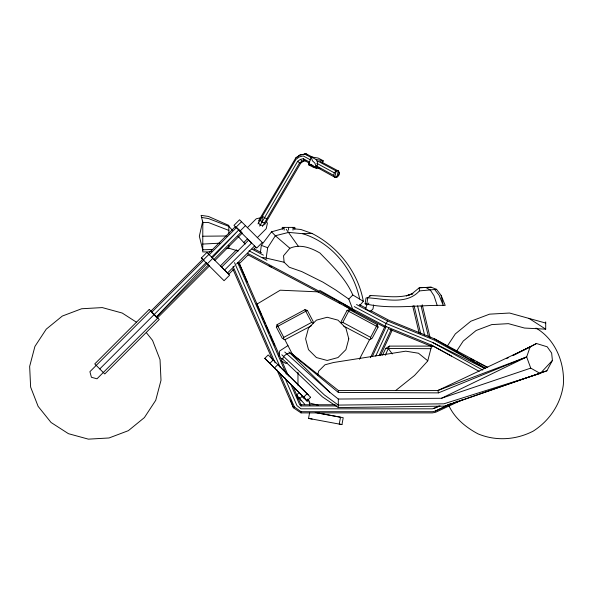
<?xml version="1.0" encoding="UTF-8"?>
<svg xmlns="http://www.w3.org/2000/svg" width="593" height="593" viewBox="0 0 593 593"><rect width="100%" height="100%" fill="white"/><g stroke="black" fill="none" stroke-linecap="round" stroke-linejoin="round"><path stroke-width="0.89" d="M228.839 234.109L228.839 225.414L208.395 216.423L201.109 215.37L202.806 222.494L202.754 251.906L208.395 251.906L211.827 251.061M281.208 358.283L282.691 359.091L322.444 396.887L338.299 407.584L444.861 406.123L546.924 370.788L552.417 360.425L551.638 353.065L547.198 346.794L536.487 343.517L530.09 346.994L526.666 356.964L438.442 392.877L338.299 392.396L338.321 390.468L292.216 354.043L295.692 357.016M259.675 226.081L261.95 222.138L262.469 216.149L296.063 159.258L299.584 156.819L303.26 155.952L310.428 159.843M279.125 356.052L279.659 350.989L287.924 345.586M260.416 252.544L261.305 245.354L271.535 231.819L283.528 228.498M283.543 338.981L283.765 337.373L277.087 324.645L304.928 309.679L307.352 310.421L313.193 321.554L313.119 323.133L311.621 322.407L304.928 309.679M344.629 305.677L354.762 311.384L352.598 308.923L348.788 299.08L335.764 290.036L322.926 282.135L301.763 271.587L289.295 267.243L284.114 262.247L266.153 258.088L267.688 247.726L275.345 235.74L288.702 232.389L302.593 233.686L312.066 233.479C338.203 246.71 358.15 272.298 363.331 301.303L359.907 305.336M373.62 304.965L373.004 308.886L370.529 311.436L365.866 309.086L366.422 305.573L368.92 303.023M365.11 303.816L366.051 297.931L367.749 297.805C384.679 298.753 406.324 305.38 419.421 290.904L436.552 289.332L441.14 295.396L445.21 305.41C418.465 304.765 391.595 309.798 365.11 303.816L366.808 304.061L367.749 297.805L370.714 295.581C384.724 295.848 399.512 299.05 412.943 293.676L406.346 295.9L412.076 293.676L419.273 287.761L431.185 287.205L436.552 289.332M317.952 413.024L343.221 417.717L341.946 424.581L308.553 418.384L309.672 412.365M308.827 164.142L311.251 164.424L316.343 168.345L317.729 162.734L316.136 159.517L311.177 156.908L308.827 164.142L315.432 167.122M319.886 161.133L338.299 170.969L339.337 172.785L338.707 175.358L336.78 177.188L334.711 177.188L336.209 170.992L317.5 160.94M336.78 177.166L338.299 170.969L336.209 170.992L334.304 172.822L333.674 175.372L334.711 177.188L336.78 177.166L338.707 175.358L339.315 172.785L338.299 170.969M431.704 345.63L427.694 361.033L414.559 375.428L395.761 390.476M317.544 375.384L318.693 371.085L324.979 364.791L333.562 362.501L405.753 351.175L418.48 353.228L427.753 360.774M322.414 163.068L323.111 160.666L318.152 158.057L311.177 156.908L312.422 160.814L314.935 163.142L315.899 166.329L315.491 167.545M319.909 168.531L313.808 167.53L308.827 164.921L309.301 163.32M292.905 355.185L284.892 339.745L282.194 338.225L276.345 327.091L277.087 324.645M322.333 163.075L323.111 160.666L316.136 159.517M282.691 359.091L283.617 356.408L286.775 353.88L290.333 352.857L338.299 392.396M451.547 356.096L431.281 345.015L385.139 326.18L386.125 323.481L387.585 320.983L433.891 339.893L485.482 368.483M385.287 355.289L389.416 346.104L431.882 346.104M379.135 355.615L391.113 329.715M370.462 357.698L384.761 326.787M372.33 356.526L386.243 326.454M375.725 356.067L388.867 327.655M380.602 355.281L392.203 330.212M382.559 355.059L385.717 348.439L389.416 346.104M359.388 359.247L369.528 339.745L372.211 338.225L378.075 327.091L377.318 324.645L349.477 309.679L347.068 310.421L341.205 321.554L341.279 323.133L342.798 322.407L349.477 309.679M377.318 324.645L370.64 337.373L370.877 338.981M258.363 221.182L295.751 157.968L300.021 154.988L306.277 153.854L312.681 157.278M262.395 226.43L299.598 162.882L302.074 161.185L304.646 160.57L309.398 163.194M257.992 223.895L262.469 216.149L264.471 217.772L266.872 218.684M260.119 220.218L261.95 222.138L297.656 161.296L300.429 159.369L303.32 158.687L309.709 162.2M264.56 224.769L300.762 163.09L303.542 161.163L305.721 160.651M447.307 346.09L455.313 333.918L470.812 321.243L489.551 314.157L509.55 313.03L545.701 323.059M456.469 351.338L463.229 341.057L476.142 330.494L491.753 324.593L508.423 323.652L524.516 328.055L545.701 329.159L545.701 321.91M363.331 301.303L352.805 294.973C345.637 278.347 332.288 265.812 319.946 253.018C310.858 247.748 300.125 243.708 289.866 248.259L283.543 255.753L284.114 262.247M281.838 354.784L324.371 394.945L338.299 405.086L443.838 403.826L540.245 373.471L552.417 360.425M207.172 263.336L156.315 317.085L157.301 318.063L209.596 265.76M212.257 257.962L238.957 229.743L211.501 257.199M348.788 299.08L352.805 294.973M269.83 363.368L273.203 359.981M208.892 254.382L203.325 259.971L201.346 258.014L206.935 252.425L229.654 275.145L224.065 280.711L201.346 258.014M207.246 263.892L212.813 258.311M239.883 231.24L245.45 225.659M247.34 227.712L256.235 218.795L260.549 217.742M257.288 237.645L266.19 228.728L267.369 223.472L266.583 221.256M150.696 310.902L89.906 371.692L91.418 377.281L96.993 378.794L157.797 318.004M150.637 311.399L202.939 259.089M208.165 253.856L235.629 226.393M203.918 260.075L151.623 312.363L156.315 317.085L208.617 264.782M209.151 254.849L236.607 227.393L242.285 233.071L214.829 260.535M99.765 368.935L206.268 262.425M213.851 259.549L241.307 232.093M236.533 249.779L220.418 265.894L228.742 274.233L233.257 269.726M243.619 242.693L247.481 238.823M221.641 267.109L248.704 240.046L251.647 243.011L224.584 270.052M227.527 272.995L234.613 265.916M236.548 263.981L254.59 245.947M239.053 263.922L248.074 254.901M253.878 249.104L255.813 247.17M301.355 400.883L296.418 395.242L299.005 392.655L307.33 401.646M304.72 404.256L299.799 398.607L302.393 396.02M235.94 227.304L241.529 221.73M264.804 358.335L268.184 354.97L308.093 394.76L277.843 364.628L274.455 367.994L264.804 358.335L299.487 392.929M279.236 372.211L294.38 406.894L293.453 407.806L301.007 412.891L432.467 412.891L435.759 412.209L463.296 399.363M295.751 157.968L300.043 154.988L306.277 153.854L307.152 155.107M256.813 304.202L280.244 290.199L318.745 291.889M276.345 327.091L307.352 310.421M283.765 337.373L311.621 322.407M284.892 339.745L311.421 325.735M506.83 358.446L508.475 357.616M512.597 355.548L536.487 343.517M512.752 355.674L518.527 352.783M520.18 351.953L530.09 346.994L437.923 390.468L338.321 390.468M287.212 362.657L285.685 363.405L281.075 360.752M284.781 377.704L296.974 405.619L301.007 408.822L432.467 408.822L439.042 406.049M294.38 406.894L301.007 411.705L432.467 411.705L435.277 411.112L451.095 403.41M284.766 352.042L329.812 392.284L338.299 399.037L441.4 398.296L526.666 356.964L530.735 368.12L540.245 373.471M435.277 411.112L457.996 401.024M434.113 408.473L440.058 405.901M297.894 398.496L299.561 397.859M297.894 398.807L299.561 398.177M526.666 356.964L437.923 390.468L438.442 392.877M315.899 166.329L317.136 165.884M444.861 406.123L546.924 370.788M441.4 398.296L530.735 368.12M369.602 295.677L370.714 295.581M212.835 249.468L202.754 249.816M226.17 248.415L228.839 248.208L238.216 251.039M219.951 243.174L202.754 244.064M431.185 287.205L419.273 287.761L419.421 290.904M303.542 161.163L302.074 161.185L300.429 159.369M227.06 235.984L202.754 236.222M202.806 222.494L208.395 222.494L228.839 230.41M385.717 348.439L430.955 348.699M292.875 386.139L301.007 404.752L335.26 404.752M290.474 383.582L299.71 404.73L301.007 405.953L336.92 405.938M293.491 228.787L300.821 229.469L312.066 233.479M262.951 225.473L260.268 225.043L258.548 222.953M201.768 217.475L208.395 218.535L228.839 226.356L232.478 230.292M313.808 166.752L319.034 167.611M308.827 164.921L312.318 165.506M262.558 257.481L266.153 258.088M302.949 397.058L304.735 397.362M300.762 163.09L299.598 162.882L297.656 161.296M308.553 418.384L312.163 419.051M341.946 424.581L339.24 424.084L340.523 417.22L315.246 412.513M261.95 222.138L264.508 222.753M309.294 402.899L318.248 405.249M302.593 233.686C331.702 242.433 353.554 269.719 359.647 298.968M261.305 245.354L267.688 247.726M487.72 367.43L434.447 338.818L388.711 320.153L370.766 310.65M484.496 368.386L432.579 342.443L386.125 323.481L354.288 306.603M389.549 329.271L432.119 346.631M269.133 265.983L271.557 267.176M470.568 358.75L474.637 360.848M476.268 361.686L487.668 367.549M430.392 345.956L432.015 346.809M343.784 326.165L369.528 339.745M254.138 248.89L261.483 252.781M359.351 304.602L365.874 308.056M247.881 254.797L385.272 327.514M251.943 249.112L263.388 255.168M356.534 304.528L387.585 320.983M248.978 250.78L266.939 260.297M247.637 253.315L349.129 307.1M353.22 309.264L385.139 326.18M378.075 327.091L347.068 310.421M304.483 153.95L310.991 157.441M342.798 322.407L370.64 337.373M316.795 163.305L334.304 172.822M316.899 166.151L333.674 175.372M432.579 342.443L482.732 370.069M431.281 345.015L479.159 371.329M316.514 167.13L334.711 177.188M352.598 308.923L319.612 290.274M338.388 302.163L339.945 303.045M434.447 338.818L485.548 368.349M425.789 287.405L430.377 290.125L434.039 295.788L437.182 305.41M288.865 351.923L329.812 392.284M528.867 318.322L545.701 329.159M136.59 322.296L122.225 313.045L102.278 307.589L81.634 308.753L62.302 316.062L46.261 329.145L34.92 346.423L29.65 366.422L30.628 387.081L38.122 406.361L51.057 422.49L68.447 433.683L88.387 439.146L109.016 437.975L128.362 430.666L144.388 417.591L155.729 400.312L160.999 380.313L160.036 359.647L152.542 340.375L146.36 332.658M535.998 328.092C555.374 339.307 564.884 362.886 563.35 384.679C560.822 403.922 549.541 420.689 533.27 431.096C516.118 439.984 495.948 441.34 478.032 433.868C466.046 427.471 455.053 418.591 449.109 406.153M297.078 358.209L298.464 359.395M289.866 248.259L275.345 235.74L271.535 231.819M274.455 367.994L304.72 398.148L302.756 396.191M296.418 395.242L299.799 398.607M237.941 236.192L245.228 244.064M302.845 397.028L303.95 398.274M286.234 229.269L298.249 246.154M434.632 289.443L439.198 295.455L443.253 305.41L441.14 295.396M307.545 399.067L309.086 401.165L309.791 405.568M308.063 400.075L309.086 401.165M388.452 348.699L392.24 353.939M303.32 158.687L304.646 160.57M238.935 262.632L288.443 375.992M237.637 262.61L286.412 374.279M234.531 262.655L280.348 367.556M233.049 266.465L275.167 362.909M232.864 269.081L272.765 360.433M276.835 369.743L293.453 407.806L290.526 400.03M238.912 262.632L247.296 282.12M257.147 304.995L261.52 315.157M262.254 316.855L263.344 319.397M264.078 321.087L265.167 323.63M265.901 325.327L269.178 332.947M270.275 335.49L271.001 337.187M271.735 338.877L272.824 341.42M273.558 343.117L274.648 345.66M202.754 249.942L199.33 236.222L202.754 221.174M422.26 304.795L430.118 337.691M421.104 306.018L428.316 336.142M417.598 305.929L424.64 335.386M420.748 333.74L414.077 305.818L412.728 306.151L419.14 333.066M316.247 167.308L316.343 168.345M338.299 399.037L338.299 407.584M301.007 404.752L301.007 405.953M301.007 411.705L301.007 412.891M297.968 372.3L297.968 385.191M294.847 229.246L294.847 227.393L282.283 227.393L282.283 229.246M292.994 227.393L292.994 230.166M288.576 227.393L288.576 230.166M284.136 227.393L284.136 230.166M228.839 245.472L228.839 248.208M202.754 222.642L202.754 224.324M348.788 338.855L345.904 349.662L338.003 357.557L327.203 360.462L316.417 357.557L308.493 349.662L305.61 338.855L308.493 328.07L316.417 320.153L327.203 317.262L338.003 320.153L345.904 328.07L348.788 338.855M310.606 397.28L307.241 400.66L303.69 397.11L307.07 393.745L310.606 397.28M149.236 309.442L94.754 363.924L104.776 373.946L159.258 319.464L149.236 309.442M262.284 242.47L256.695 248.059L233.983 225.34L239.565 219.773L262.284 242.47"/></g></svg>
